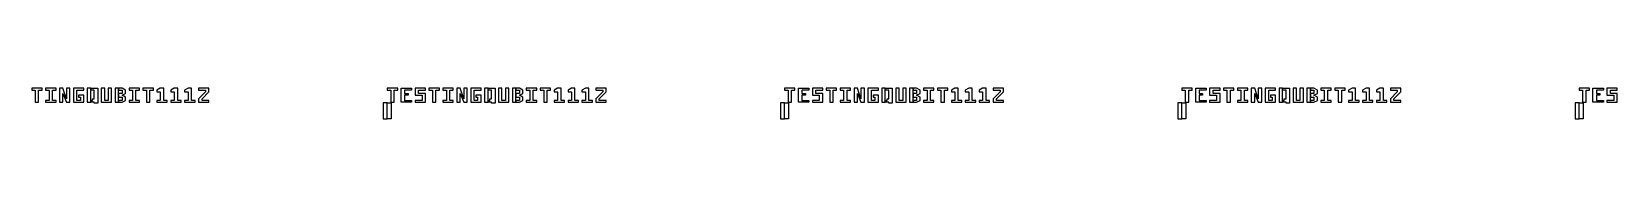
# Model space of a CAD drawing. Extents: x -19750 to 13102, y -13175 to 15275.
# Drawn here: x -3790 to 4192, y -6628 to -6475 of the extents above; entities that cross this region are included whole.
import ezdxf

# ---------------------------------------------------------------- set-up
doc = ezdxf.new("R2010")
doc.units = 0

# ---------------------------------------------------------------- blocks, each defined once
blk = doc.blocks.new('C1E')
for points in [[(6027.5, 6430), (6045, 6430), (6045, 6491.2), (6062.5, 6491.2), (6062.5, 6500), (6010, 6500), (6010, 6491.2), (6027.5, 6491.2), (6027.5, 6430), (6027.5, 6430)], [(6080, 6430), (6132.5, 6430), (6132.5, 6438.8), (6115, 6438.8), (6115, 6491.2), (6132.5, 6491.2), (6132.5, 6500), (6080, 6500), (6080, 6491.2), (6097.5, 6491.2), (6097.5, 6438.8), (6080, 6438.8), (6080, 6430), (6080, 6430)], [(6150, 6430), (6167.5, 6430), (6167.5, 6473.8), (6185, 6430), (6202.5, 6430), (6202.5, 6500), (6185, 6500), (6185, 6447.5), (6167.5, 6500), (6150, 6500), (6150, 6430), (6150, 6430)], [(6220, 6430), (6272.5, 6430), (6272.5, 6465), (6246.2, 6465), (6246.2, 6456.2), (6255, 6456.2), (6255, 6438.8), (6237.5, 6438.8), (6237.5, 6491.2), (6272.5, 6491.2), (6272.5, 6500), (6220, 6500), (6220, 6430), (6220, 6430)], [(6290, 6430), (6307.5, 6430), (6307.5, 6500), (6290, 6500), (6290, 6430)], [(6307.5, 6438.8), (6316.2, 6438.8), (6316.2, 6447.5), (6325, 6447.5), (6325, 6491.2), (6307.5, 6491.2), (6307.5, 6500), (6342.5, 6500), (6342.5, 6425.6), (6325, 6425.6), (6325, 6430), (6307.5, 6430), (6307.5, 6438.8)], [(6360, 6430), (6412.5, 6430), (6412.5, 6500), (6395, 6500), (6395, 6438.8), (6377.5, 6438.8), (6377.5, 6500), (6360, 6500), (6360, 6430), (6360, 6430)], [(6430, 6430), (6447.5, 6430), (6447.5, 6500), (6430, 6500), (6430, 6430)], [(6447.5, 6430), (6465, 6430), (6482.5, 6438.8), (6482.5, 6456.2), (6465, 6465), (6482.5, 6473.8), (6482.5, 6491.2), (6465, 6500), (6447.5, 6500), (6447.5, 6491.2), (6465, 6491.2), (6465, 6473.8), (6447.5, 6473.8), (6447.5, 6456.2), (6465, 6456.2), (6465, 6438.8), (6447.5, 6438.8), (6447.5, 6430)], [(6500, 6430), (6552.5, 6430), (6552.5, 6438.8), (6535, 6438.8), (6535, 6491.2), (6552.5, 6491.2), (6552.5, 6500), (6500, 6500), (6500, 6491.2), (6517.5, 6491.2), (6517.5, 6438.8), (6500, 6438.8), (6500, 6430), (6500, 6430)], [(6587.5, 6430), (6605, 6430), (6605, 6491.2), (6622.5, 6491.2), (6622.5, 6500), (6570, 6500), (6570, 6491.2), (6587.5, 6491.2), (6587.5, 6430), (6587.5, 6430)], [(6640, 6430), (6692.5, 6430), (6692.5, 6438.8), (6675, 6438.8), (6675, 6500), (6657.5, 6500), (6640, 6491.2), (6640, 6482.5), (6657.5, 6482.5), (6657.5, 6438.8), (6640, 6438.8), (6640, 6430), (6640, 6430)], [(6710, 6430), (6762.5, 6430), (6762.5, 6438.8), (6745, 6438.8), (6745, 6500), (6727.5, 6500), (6710, 6491.2), (6710, 6482.5), (6727.5, 6482.5), (6727.5, 6438.8), (6710, 6438.8), (6710, 6430), (6710, 6430)], [(6780, 6430), (6832.5, 6430), (6832.5, 6438.8), (6815, 6438.8), (6815, 6500), (6797.5, 6500), (6780, 6491.2), (6780, 6482.5), (6797.5, 6482.5), (6797.5, 6438.8), (6780, 6438.8), (6780, 6430), (6780, 6430)], [(6850, 6430), (6902.5, 6430), (6902.5, 6438.8), (6867.5, 6438.8), (6867.5, 6447.5), (6902.5, 6482.5), (6902.5, 6500), (6850, 6500), (6850, 6491.2), (6885, 6491.2), (6885, 6482.5), (6850, 6447.5), (6850, 6430), (6850, 6430)]]:
    blk.add_lwpolyline(points)
blk = doc.blocks.new('C1F')
for points in [[(5817.5, 6430), (5835, 6430), (5835, 6491.2), (5852.5, 6491.2), (5852.5, 6500), (5800, 6500), (5800, 6491.2), (5817.5, 6491.2), (5817.5, 6430), (5817.5, 6430)], [(5870, 6430), (5870, 6500), (5922.5, 6500), (5922.5, 6491.2), (5887.5, 6491.2), (5887.5, 6473.8), (5905, 6473.8), (5905, 6465), (5887.5, 6465), (5887.5, 6438.8), (5922.5, 6438.8), (5922.5, 6430), (5870, 6430), (5870, 6430)], [(5940, 6430), (5992.5, 6430), (5992.5, 6473.8), (5957.5, 6473.8), (5957.5, 6491.2), (5992.5, 6491.2), (5992.5, 6500), (5940, 6500), (5940, 6465), (5975, 6465), (5975, 6438.8), (5940, 6438.8), (5940, 6430), (5940, 6430)], [(6027.5, 6430), (6045, 6430), (6045, 6491.2), (6062.5, 6491.2), (6062.5, 6500), (6010, 6500), (6010, 6491.2), (6027.5, 6491.2), (6027.5, 6430), (6027.5, 6430)], [(6080, 6430), (6132.5, 6430), (6132.5, 6438.8), (6115, 6438.8), (6115, 6491.2), (6132.5, 6491.2), (6132.5, 6500), (6080, 6500), (6080, 6491.2), (6097.5, 6491.2), (6097.5, 6438.8), (6080, 6438.8), (6080, 6430), (6080, 6430)], [(6150, 6430), (6167.5, 6430), (6167.5, 6473.8), (6185, 6430), (6202.5, 6430), (6202.5, 6500), (6185, 6500), (6185, 6447.5), (6167.5, 6500), (6150, 6500), (6150, 6430), (6150, 6430)], [(6220, 6430), (6272.5, 6430), (6272.5, 6465), (6246.2, 6465), (6246.2, 6456.2), (6255, 6456.2), (6255, 6438.8), (6237.5, 6438.8), (6237.5, 6491.2), (6272.5, 6491.2), (6272.5, 6500), (6220, 6500), (6220, 6430), (6220, 6430)], [(6290, 6430), (6307.5, 6430), (6307.5, 6500), (6290, 6500), (6290, 6430)], [(6307.5, 6438.8), (6316.2, 6438.8), (6316.2, 6447.5), (6325, 6447.5), (6325, 6491.2), (6307.5, 6491.2), (6307.5, 6500), (6342.5, 6500), (6342.5, 6425.6), (6325, 6425.6), (6325, 6430), (6307.5, 6430), (6307.5, 6438.8)], [(6360, 6430), (6412.5, 6430), (6412.5, 6500), (6395, 6500), (6395, 6438.8), (6377.5, 6438.8), (6377.5, 6500), (6360, 6500), (6360, 6430), (6360, 6430)], [(6430, 6430), (6447.5, 6430), (6447.5, 6500), (6430, 6500), (6430, 6430)], [(6447.5, 6430), (6465, 6430), (6482.5, 6438.8), (6482.5, 6456.2), (6465, 6465), (6482.5, 6473.8), (6482.5, 6491.2), (6465, 6500), (6447.5, 6500), (6447.5, 6491.2), (6465, 6491.2), (6465, 6473.8), (6447.5, 6473.8), (6447.5, 6456.2), (6465, 6456.2), (6465, 6438.8), (6447.5, 6438.8), (6447.5, 6430)], [(6500, 6430), (6552.5, 6430), (6552.5, 6438.8), (6535, 6438.8), (6535, 6491.2), (6552.5, 6491.2), (6552.5, 6500), (6500, 6500), (6500, 6491.2), (6517.5, 6491.2), (6517.5, 6438.8), (6500, 6438.8), (6500, 6430), (6500, 6430)], [(6587.5, 6430), (6605, 6430), (6605, 6491.2), (6622.5, 6491.2), (6622.5, 6500), (6570, 6500), (6570, 6491.2), (6587.5, 6491.2), (6587.5, 6430), (6587.5, 6430)], [(6640, 6430), (6692.5, 6430), (6692.5, 6438.8), (6675, 6438.8), (6675, 6500), (6657.5, 6500), (6640, 6491.2), (6640, 6482.5), (6657.5, 6482.5), (6657.5, 6438.8), (6640, 6438.8), (6640, 6430), (6640, 6430)], [(6710, 6430), (6762.5, 6430), (6762.5, 6438.8), (6745, 6438.8), (6745, 6500), (6727.5, 6500), (6710, 6491.2), (6710, 6482.5), (6727.5, 6482.5), (6727.5, 6438.8), (6710, 6438.8), (6710, 6430), (6710, 6430)], [(6780, 6430), (6832.5, 6430), (6832.5, 6438.8), (6815, 6438.8), (6815, 6500), (6797.5, 6500), (6780, 6491.2), (6780, 6482.5), (6797.5, 6482.5), (6797.5, 6438.8), (6780, 6438.8), (6780, 6430), (6780, 6430)], [(6850, 6430), (6902.5, 6430), (6902.5, 6438.8), (6867.5, 6438.8), (6867.5, 6447.5), (6902.5, 6482.5), (6902.5, 6500), (6850, 6500), (6850, 6491.2), (6885, 6491.2), (6885, 6482.5), (6850, 6447.5), (6850, 6430), (6850, 6430)]]:
    blk.add_lwpolyline(points)
blk = doc.blocks.new('C1G')
for points in [[(5817.5, 6430), (5835, 6430), (5835, 6491.2), (5852.5, 6491.2), (5852.5, 6500), (5800, 6500), (5800, 6491.2), (5817.5, 6491.2), (5817.5, 6430), (5817.5, 6430)], [(5870, 6430), (5870, 6500), (5922.5, 6500), (5922.5, 6491.2), (5887.5, 6491.2), (5887.5, 6473.8), (5905, 6473.8), (5905, 6465), (5887.5, 6465), (5887.5, 6438.8), (5922.5, 6438.8), (5922.5, 6430), (5870, 6430), (5870, 6430)], [(5940, 6430), (5992.5, 6430), (5992.5, 6473.8), (5957.5, 6473.8), (5957.5, 6491.2), (5992.5, 6491.2), (5992.5, 6500), (5940, 6500), (5940, 6465), (5975, 6465), (5975, 6438.8), (5940, 6438.8), (5940, 6430), (5940, 6430)], [(6027.5, 6430), (6045, 6430), (6045, 6491.2), (6062.5, 6491.2), (6062.5, 6500), (6010, 6500), (6010, 6491.2), (6027.5, 6491.2), (6027.5, 6430), (6027.5, 6430)], [(6080, 6430), (6132.5, 6430), (6132.5, 6438.8), (6115, 6438.8), (6115, 6491.2), (6132.5, 6491.2), (6132.5, 6500), (6080, 6500), (6080, 6491.2), (6097.5, 6491.2), (6097.5, 6438.8), (6080, 6438.8), (6080, 6430), (6080, 6430)], [(6150, 6430), (6167.5, 6430), (6167.5, 6473.8), (6185, 6430), (6202.5, 6430), (6202.5, 6500), (6185, 6500), (6185, 6447.5), (6167.5, 6500), (6150, 6500), (6150, 6430), (6150, 6430)], [(6220, 6430), (6272.5, 6430), (6272.5, 6465), (6246.2, 6465), (6246.2, 6456.2), (6255, 6456.2), (6255, 6438.8), (6237.5, 6438.8), (6237.5, 6491.2), (6272.5, 6491.2), (6272.5, 6500), (6220, 6500), (6220, 6430), (6220, 6430)], [(6290, 6430), (6307.5, 6430), (6307.5, 6500), (6290, 6500), (6290, 6430)], [(6307.5, 6438.8), (6316.2, 6438.8), (6316.2, 6447.5), (6325, 6447.5), (6325, 6491.2), (6307.5, 6491.2), (6307.5, 6500), (6342.5, 6500), (6342.5, 6425.6), (6325, 6425.6), (6325, 6430), (6307.5, 6430), (6307.5, 6438.8)], [(6360, 6430), (6412.5, 6430), (6412.5, 6500), (6395, 6500), (6395, 6438.8), (6377.5, 6438.8), (6377.5, 6500), (6360, 6500), (6360, 6430), (6360, 6430)], [(6430, 6430), (6447.5, 6430), (6447.5, 6500), (6430, 6500), (6430, 6430)], [(6447.5, 6430), (6465, 6430), (6482.5, 6438.8), (6482.5, 6456.2), (6465, 6465), (6482.5, 6473.8), (6482.5, 6491.2), (6465, 6500), (6447.5, 6500), (6447.5, 6491.2), (6465, 6491.2), (6465, 6473.8), (6447.5, 6473.8), (6447.5, 6456.2), (6465, 6456.2), (6465, 6438.8), (6447.5, 6438.8), (6447.5, 6430)], [(6500, 6430), (6552.5, 6430), (6552.5, 6438.8), (6535, 6438.8), (6535, 6491.2), (6552.5, 6491.2), (6552.5, 6500), (6500, 6500), (6500, 6491.2), (6517.5, 6491.2), (6517.5, 6438.8), (6500, 6438.8), (6500, 6430), (6500, 6430)], [(6587.5, 6430), (6605, 6430), (6605, 6491.2), (6622.5, 6491.2), (6622.5, 6500), (6570, 6500), (6570, 6491.2), (6587.5, 6491.2), (6587.5, 6430), (6587.5, 6430)], [(6640, 6430), (6692.5, 6430), (6692.5, 6438.8), (6675, 6438.8), (6675, 6500), (6657.5, 6500), (6640, 6491.2), (6640, 6482.5), (6657.5, 6482.5), (6657.5, 6438.8), (6640, 6438.8), (6640, 6430), (6640, 6430)], [(6710, 6430), (6762.5, 6430), (6762.5, 6438.8), (6745, 6438.8), (6745, 6500), (6727.5, 6500), (6710, 6491.2), (6710, 6482.5), (6727.5, 6482.5), (6727.5, 6438.8), (6710, 6438.8), (6710, 6430), (6710, 6430)], [(6780, 6430), (6832.5, 6430), (6832.5, 6438.8), (6815, 6438.8), (6815, 6500), (6797.5, 6500), (6780, 6491.2), (6780, 6482.5), (6797.5, 6482.5), (6797.5, 6438.8), (6780, 6438.8), (6780, 6430), (6780, 6430)], [(6850, 6430), (6902.5, 6430), (6902.5, 6438.8), (6867.5, 6438.8), (6867.5, 6447.5), (6902.5, 6482.5), (6902.5, 6500), (6850, 6500), (6850, 6491.2), (6885, 6491.2), (6885, 6482.5), (6850, 6447.5), (6850, 6430), (6850, 6430)]]:
    blk.add_lwpolyline(points)
blk = doc.blocks.new('C1H')
for points in [[(5817.5, 6430), (5835, 6430), (5835, 6491.2), (5852.5, 6491.2), (5852.5, 6500), (5800, 6500), (5800, 6491.2), (5817.5, 6491.2), (5817.5, 6430), (5817.5, 6430)], [(5870, 6430), (5870, 6500), (5922.5, 6500), (5922.5, 6491.2), (5887.5, 6491.2), (5887.5, 6473.8), (5905, 6473.8), (5905, 6465), (5887.5, 6465), (5887.5, 6438.8), (5922.5, 6438.8), (5922.5, 6430), (5870, 6430), (5870, 6430)], [(5940, 6430), (5992.5, 6430), (5992.5, 6473.8), (5957.5, 6473.8), (5957.5, 6491.2), (5992.5, 6491.2), (5992.5, 6500), (5940, 6500), (5940, 6465), (5975, 6465), (5975, 6438.8), (5940, 6438.8), (5940, 6430), (5940, 6430)], [(6027.5, 6430), (6045, 6430), (6045, 6491.2), (6062.5, 6491.2), (6062.5, 6500), (6010, 6500), (6010, 6491.2), (6027.5, 6491.2), (6027.5, 6430), (6027.5, 6430)], [(6080, 6430), (6132.5, 6430), (6132.5, 6438.8), (6115, 6438.8), (6115, 6491.2), (6132.5, 6491.2), (6132.5, 6500), (6080, 6500), (6080, 6491.2), (6097.5, 6491.2), (6097.5, 6438.8), (6080, 6438.8), (6080, 6430), (6080, 6430)], [(6150, 6430), (6167.5, 6430), (6167.5, 6473.8), (6185, 6430), (6202.5, 6430), (6202.5, 6500), (6185, 6500), (6185, 6447.5), (6167.5, 6500), (6150, 6500), (6150, 6430), (6150, 6430)], [(6220, 6430), (6272.5, 6430), (6272.5, 6465), (6246.2, 6465), (6246.2, 6456.2), (6255, 6456.2), (6255, 6438.8), (6237.5, 6438.8), (6237.5, 6491.2), (6272.5, 6491.2), (6272.5, 6500), (6220, 6500), (6220, 6430), (6220, 6430)], [(6290, 6430), (6307.5, 6430), (6307.5, 6500), (6290, 6500), (6290, 6430)], [(6307.5, 6438.8), (6316.2, 6438.8), (6316.2, 6447.5), (6325, 6447.5), (6325, 6491.2), (6307.5, 6491.2), (6307.5, 6500), (6342.5, 6500), (6342.5, 6425.6), (6325, 6425.6), (6325, 6430), (6307.5, 6430), (6307.5, 6438.8)], [(6360, 6430), (6412.5, 6430), (6412.5, 6500), (6395, 6500), (6395, 6438.8), (6377.5, 6438.8), (6377.5, 6500), (6360, 6500), (6360, 6430), (6360, 6430)], [(6430, 6430), (6447.5, 6430), (6447.5, 6500), (6430, 6500), (6430, 6430)], [(6447.5, 6430), (6465, 6430), (6482.5, 6438.8), (6482.5, 6456.2), (6465, 6465), (6482.5, 6473.8), (6482.5, 6491.2), (6465, 6500), (6447.5, 6500), (6447.5, 6491.2), (6465, 6491.2), (6465, 6473.8), (6447.5, 6473.8), (6447.5, 6456.2), (6465, 6456.2), (6465, 6438.8), (6447.5, 6438.8), (6447.5, 6430)], [(6500, 6430), (6552.5, 6430), (6552.5, 6438.8), (6535, 6438.8), (6535, 6491.2), (6552.5, 6491.2), (6552.5, 6500), (6500, 6500), (6500, 6491.2), (6517.5, 6491.2), (6517.5, 6438.8), (6500, 6438.8), (6500, 6430), (6500, 6430)], [(6587.5, 6430), (6605, 6430), (6605, 6491.2), (6622.5, 6491.2), (6622.5, 6500), (6570, 6500), (6570, 6491.2), (6587.5, 6491.2), (6587.5, 6430), (6587.5, 6430)], [(6640, 6430), (6692.5, 6430), (6692.5, 6438.8), (6675, 6438.8), (6675, 6500), (6657.5, 6500), (6640, 6491.2), (6640, 6482.5), (6657.5, 6482.5), (6657.5, 6438.8), (6640, 6438.8), (6640, 6430), (6640, 6430)], [(6710, 6430), (6762.5, 6430), (6762.5, 6438.8), (6745, 6438.8), (6745, 6500), (6727.5, 6500), (6710, 6491.2), (6710, 6482.5), (6727.5, 6482.5), (6727.5, 6438.8), (6710, 6438.8), (6710, 6430), (6710, 6430)], [(6780, 6430), (6832.5, 6430), (6832.5, 6438.8), (6815, 6438.8), (6815, 6500), (6797.5, 6500), (6780, 6491.2), (6780, 6482.5), (6797.5, 6482.5), (6797.5, 6438.8), (6780, 6438.8), (6780, 6430), (6780, 6430)], [(6850, 6430), (6902.5, 6430), (6902.5, 6438.8), (6867.5, 6438.8), (6867.5, 6447.5), (6902.5, 6482.5), (6902.5, 6500), (6850, 6500), (6850, 6491.2), (6885, 6491.2), (6885, 6482.5), (6850, 6447.5), (6850, 6430), (6850, 6430)], [(1800, 6347.5), (1800, 6427.5), (1780, 6427.5), (1780, 6347.5), (1800, 6347.5)]]:
    blk.add_lwpolyline(points)
blk = doc.blocks.new('C1I')
for points in [[(5817.5, 6430), (5835, 6430), (5835, 6491.2), (5852.5, 6491.2), (5852.5, 6500), (5800, 6500), (5800, 6491.2), (5817.5, 6491.2), (5817.5, 6430), (5817.5, 6430)], [(5870, 6430), (5870, 6500), (5922.5, 6500), (5922.5, 6491.2), (5887.5, 6491.2), (5887.5, 6473.8), (5905, 6473.8), (5905, 6465), (5887.5, 6465), (5887.5, 6438.8), (5922.5, 6438.8), (5922.5, 6430), (5870, 6430), (5870, 6430)], [(5940, 6430), (5992.5, 6430), (5992.5, 6473.8), (5957.5, 6473.8), (5957.5, 6491.2), (5992.5, 6491.2), (5992.5, 6500), (5940, 6500), (5940, 6465), (5975, 6465), (5975, 6438.8), (5940, 6438.8), (5940, 6430), (5940, 6430)], [(-200, 6347.5), (-200, 6427.5), (-180, 6427.5), (-180, 6347.5), (-200, 6347.5)], [(1800, 6347.5), (1800, 6427.5), (1780, 6427.5), (1780, 6347.5), (1800, 6347.5)]]:
    blk.add_lwpolyline(points)
blk = doc.blocks.new('C1J')
for points in [[(-200, 6347.5), (-200, 6427.5), (-180, 6427.5), (-180, 6347.5), (-200, 6347.5)], [(1800, 6347.5), (1800, 6427.5), (1780, 6427.5), (1780, 6347.5), (1800, 6347.5)]]:
    blk.add_lwpolyline(points)
blk = doc.blocks.new('C1K')
for points in [[(-200, 6347.5), (-200, 6427.5), (-180, 6427.5), (-180, 6347.5), (-200, 6347.5)], [(1800, 6347.5), (1800, 6427.5), (1780, 6427.5), (1780, 6347.5), (1800, 6347.5)]]:
    blk.add_lwpolyline(points)
blk = doc.blocks.new('C1L')
blk.add_lwpolyline([(-200, 6347.5), (-200, 6427.5), (-180, 6427.5), (-180, 6347.5), (-200, 6347.5)])

msp = doc.modelspace()

# ---------------------------------------------------------------- linework, layer by layer
for points in [[(-3772.5, -6545), (-3755, -6545), (-3755, -6483.75), (-3737.5, -6483.75), (-3737.5, -6475), (-3790, -6475), (-3790, -6483.75), (-3772.5, -6483.75), (-3772.5, -6545), (-3772.5, -6545)], [(-3720, -6545), (-3667.5, -6545), (-3667.5, -6536.25), (-3685, -6536.25), (-3685, -6483.75), (-3667.5, -6483.75), (-3667.5, -6475), (-3720, -6475), (-3720, -6483.75), (-3702.5, -6483.75), (-3702.5, -6536.25), (-3720, -6536.25), (-3720, -6545), (-3720, -6545)], [(-3650, -6545), (-3632.5, -6545), (-3632.5, -6501.25), (-3615, -6545), (-3597.5, -6545), (-3597.5, -6475), (-3615, -6475), (-3615, -6527.5), (-3632.5, -6475), (-3650, -6475), (-3650, -6545), (-3650, -6545)], [(-3580, -6545), (-3527.5, -6545), (-3527.5, -6510), (-3553.75, -6510), (-3553.75, -6518.75), (-3545, -6518.75), (-3545, -6536.25), (-3562.5, -6536.25), (-3562.5, -6483.75), (-3527.5, -6483.75), (-3527.5, -6475), (-3580, -6475), (-3580, -6545), (-3580, -6545)], [(-3510, -6545), (-3492.5, -6545), (-3492.5, -6475), (-3510, -6475), (-3510, -6545)], [(-3492.5, -6536.25), (-3483.75, -6536.25), (-3483.75, -6527.5), (-3475, -6527.5), (-3475, -6483.75), (-3492.5, -6483.75), (-3492.5, -6475), (-3457.5, -6475), (-3457.5, -6549.38), (-3475, -6549.38), (-3475, -6545), (-3492.5, -6545), (-3492.5, -6536.25)], [(-3440, -6545), (-3387.5, -6545), (-3387.5, -6475), (-3405, -6475), (-3405, -6536.25), (-3422.5, -6536.25), (-3422.5, -6475), (-3440, -6475), (-3440, -6545), (-3440, -6545)], [(-3370, -6545), (-3352.5, -6545), (-3352.5, -6475), (-3370, -6475), (-3370, -6545)], [(-3352.5, -6545), (-3335, -6545), (-3317.5, -6536.25), (-3317.5, -6518.75), (-3335, -6510), (-3317.5, -6501.25), (-3317.5, -6483.75), (-3335, -6475), (-3352.5, -6475), (-3352.5, -6483.75), (-3335, -6483.75), (-3335, -6501.25), (-3352.5, -6501.25), (-3352.5, -6518.75), (-3335, -6518.75), (-3335, -6536.25), (-3352.5, -6536.25), (-3352.5, -6545)], [(-3300, -6545), (-3247.5, -6545), (-3247.5, -6536.25), (-3265, -6536.25), (-3265, -6483.75), (-3247.5, -6483.75), (-3247.5, -6475), (-3300, -6475), (-3300, -6483.75), (-3282.5, -6483.75), (-3282.5, -6536.25), (-3300, -6536.25), (-3300, -6545), (-3300, -6545)], [(-3212.5, -6545), (-3195, -6545), (-3195, -6483.75), (-3177.5, -6483.75), (-3177.5, -6475), (-3230, -6475), (-3230, -6483.75), (-3212.5, -6483.75), (-3212.5, -6545), (-3212.5, -6545)], [(-3160, -6545), (-3107.5, -6545), (-3107.5, -6536.25), (-3125, -6536.25), (-3125, -6475), (-3142.5, -6475), (-3160, -6483.75), (-3160, -6492.5), (-3142.5, -6492.5), (-3142.5, -6536.25), (-3160, -6536.25), (-3160, -6545), (-3160, -6545)], [(-3090, -6545), (-3037.5, -6545), (-3037.5, -6536.25), (-3055, -6536.25), (-3055, -6475), (-3072.5, -6475), (-3090, -6483.75), (-3090, -6492.5), (-3072.5, -6492.5), (-3072.5, -6536.25), (-3090, -6536.25), (-3090, -6545), (-3090, -6545)], [(-3020, -6545), (-2967.5, -6545), (-2967.5, -6536.25), (-2985, -6536.25), (-2985, -6475), (-3002.5, -6475), (-3020, -6483.75), (-3020, -6492.5), (-3002.5, -6492.5), (-3002.5, -6536.25), (-3020, -6536.25), (-3020, -6545), (-3020, -6545)], [(-2950, -6545), (-2897.5, -6545), (-2897.5, -6536.25), (-2932.5, -6536.25), (-2932.5, -6527.5), (-2897.5, -6492.5), (-2897.5, -6475), (-2950, -6475), (-2950, -6483.75), (-2915, -6483.75), (-2915, -6492.5), (-2950, -6527.5), (-2950, -6545), (-2950, -6545)], [(-1982.5, -6545), (-1965, -6545), (-1965, -6483.75), (-1947.5, -6483.75), (-1947.5, -6475), (-2000, -6475), (-2000, -6483.75), (-1982.5, -6483.75), (-1982.5, -6545), (-1982.5, -6545)], [(-1930, -6545), (-1930, -6475), (-1877.5, -6475), (-1877.5, -6483.75), (-1912.5, -6483.75), (-1912.5, -6501.25), (-1895, -6501.25), (-1895, -6510), (-1912.5, -6510), (-1912.5, -6536.25), (-1877.5, -6536.25), (-1877.5, -6545), (-1930, -6545), (-1930, -6545)], [(-1860, -6545), (-1807.5, -6545), (-1807.5, -6501.25), (-1842.5, -6501.25), (-1842.5, -6483.75), (-1807.5, -6483.75), (-1807.5, -6475), (-1860, -6475), (-1860, -6510), (-1825, -6510), (-1825, -6536.25), (-1860, -6536.25), (-1860, -6545), (-1860, -6545)], [(-1772.5, -6545), (-1755, -6545), (-1755, -6483.75), (-1737.5, -6483.75), (-1737.5, -6475), (-1790, -6475), (-1790, -6483.75), (-1772.5, -6483.75), (-1772.5, -6545), (-1772.5, -6545)], [(-1720, -6545), (-1667.5, -6545), (-1667.5, -6536.25), (-1685, -6536.25), (-1685, -6483.75), (-1667.5, -6483.75), (-1667.5, -6475), (-1720, -6475), (-1720, -6483.75), (-1702.5, -6483.75), (-1702.5, -6536.25), (-1720, -6536.25), (-1720, -6545), (-1720, -6545)], [(-1650, -6545), (-1632.5, -6545), (-1632.5, -6501.25), (-1615, -6545), (-1597.5, -6545), (-1597.5, -6475), (-1615, -6475), (-1615, -6527.5), (-1632.5, -6475), (-1650, -6475), (-1650, -6545), (-1650, -6545)], [(-1580, -6545), (-1527.5, -6545), (-1527.5, -6510), (-1553.75, -6510), (-1553.75, -6518.75), (-1545, -6518.75), (-1545, -6536.25), (-1562.5, -6536.25), (-1562.5, -6483.75), (-1527.5, -6483.75), (-1527.5, -6475), (-1580, -6475), (-1580, -6545), (-1580, -6545)], [(-1510, -6545), (-1492.5, -6545), (-1492.5, -6475), (-1510, -6475), (-1510, -6545)], [(-1492.5, -6536.25), (-1483.75, -6536.25), (-1483.75, -6527.5), (-1475, -6527.5), (-1475, -6483.75), (-1492.5, -6483.75), (-1492.5, -6475), (-1457.5, -6475), (-1457.5, -6549.38), (-1475, -6549.38), (-1475, -6545), (-1492.5, -6545), (-1492.5, -6536.25)], [(-1440, -6545), (-1387.5, -6545), (-1387.5, -6475), (-1405, -6475), (-1405, -6536.25), (-1422.5, -6536.25), (-1422.5, -6475), (-1440, -6475), (-1440, -6545), (-1440, -6545)], [(-1370, -6545), (-1352.5, -6545), (-1352.5, -6475), (-1370, -6475), (-1370, -6545)], [(-1352.5, -6545), (-1335, -6545), (-1317.5, -6536.25), (-1317.5, -6518.75), (-1335, -6510), (-1317.5, -6501.25), (-1317.5, -6483.75), (-1335, -6475), (-1352.5, -6475), (-1352.5, -6483.75), (-1335, -6483.75), (-1335, -6501.25), (-1352.5, -6501.25), (-1352.5, -6518.75), (-1335, -6518.75), (-1335, -6536.25), (-1352.5, -6536.25), (-1352.5, -6545)], [(-1300, -6545), (-1247.5, -6545), (-1247.5, -6536.25), (-1265, -6536.25), (-1265, -6483.75), (-1247.5, -6483.75), (-1247.5, -6475), (-1300, -6475), (-1300, -6483.75), (-1282.5, -6483.75), (-1282.5, -6536.25), (-1300, -6536.25), (-1300, -6545), (-1300, -6545)], [(-1212.5, -6545), (-1195, -6545), (-1195, -6483.75), (-1177.5, -6483.75), (-1177.5, -6475), (-1230, -6475), (-1230, -6483.75), (-1212.5, -6483.75), (-1212.5, -6545), (-1212.5, -6545)], [(-1160, -6545), (-1107.5, -6545), (-1107.5, -6536.25), (-1125, -6536.25), (-1125, -6475), (-1142.5, -6475), (-1160, -6483.75), (-1160, -6492.5), (-1142.5, -6492.5), (-1142.5, -6536.25), (-1160, -6536.25), (-1160, -6545), (-1160, -6545)], [(-1090, -6545), (-1037.5, -6545), (-1037.5, -6536.25), (-1055, -6536.25), (-1055, -6475), (-1072.5, -6475), (-1090, -6483.75), (-1090, -6492.5), (-1072.5, -6492.5), (-1072.5, -6536.25), (-1090, -6536.25), (-1090, -6545), (-1090, -6545)], [(-1020, -6545), (-967.5, -6545), (-967.5, -6536.25), (-985, -6536.25), (-985, -6475), (-1002.5, -6475), (-1020, -6483.75), (-1020, -6492.5), (-1002.5, -6492.5), (-1002.5, -6536.25), (-1020, -6536.25), (-1020, -6545), (-1020, -6545)], [(-950, -6545), (-897.5, -6545), (-897.5, -6536.25), (-932.5, -6536.25), (-932.5, -6527.5), (-897.5, -6492.5), (-897.5, -6475), (-950, -6475), (-950, -6483.75), (-915, -6483.75), (-915, -6492.5), (-950, -6527.5), (-950, -6545), (-950, -6545)], [(17.5, -6545), (35, -6545), (35, -6483.75), (52.5, -6483.75), (52.5, -6475), (0, -6475), (0, -6483.75), (17.5, -6483.75), (17.5, -6545), (17.5, -6545)], [(70, -6545), (70, -6475), (122.5, -6475), (122.5, -6483.75), (87.5, -6483.75), (87.5, -6501.25), (105, -6501.25), (105, -6510), (87.5, -6510), (87.5, -6536.25), (122.5, -6536.25), (122.5, -6545), (70, -6545), (70, -6545)], [(140, -6545), (192.5, -6545), (192.5, -6501.25), (157.5, -6501.25), (157.5, -6483.75), (192.5, -6483.75), (192.5, -6475), (140, -6475), (140, -6510), (175, -6510), (175, -6536.25), (140, -6536.25), (140, -6545), (140, -6545)], [(227.5, -6545), (245, -6545), (245, -6483.75), (262.5, -6483.75), (262.5, -6475), (210, -6475), (210, -6483.75), (227.5, -6483.75), (227.5, -6545), (227.5, -6545)], [(280, -6545), (332.5, -6545), (332.5, -6536.25), (315, -6536.25), (315, -6483.75), (332.5, -6483.75), (332.5, -6475), (280, -6475), (280, -6483.75), (297.5, -6483.75), (297.5, -6536.25), (280, -6536.25), (280, -6545), (280, -6545)], [(350, -6545), (367.5, -6545), (367.5, -6501.25), (385, -6545), (402.5, -6545), (402.5, -6475), (385, -6475), (385, -6527.5), (367.5, -6475), (350, -6475), (350, -6545), (350, -6545)], [(420, -6545), (472.5, -6545), (472.5, -6510), (446.25, -6510), (446.25, -6518.75), (455, -6518.75), (455, -6536.25), (437.5, -6536.25), (437.5, -6483.75), (472.5, -6483.75), (472.5, -6475), (420, -6475), (420, -6545), (420, -6545)], [(490, -6545), (507.5, -6545), (507.5, -6475), (490, -6475), (490, -6545)], [(507.5, -6536.25), (516.25, -6536.25), (516.25, -6527.5), (525, -6527.5), (525, -6483.75), (507.5, -6483.75), (507.5, -6475), (542.5, -6475), (542.5, -6549.38), (525, -6549.38), (525, -6545), (507.5, -6545), (507.5, -6536.25)], [(560, -6545), (612.5, -6545), (612.5, -6475), (595, -6475), (595, -6536.25), (577.5, -6536.25), (577.5, -6475), (560, -6475), (560, -6545), (560, -6545)], [(630, -6545), (647.5, -6545), (647.5, -6475), (630, -6475), (630, -6545)], [(647.5, -6545), (665, -6545), (682.5, -6536.25), (682.5, -6518.75), (665, -6510), (682.5, -6501.25), (682.5, -6483.75), (665, -6475), (647.5, -6475), (647.5, -6483.75), (665, -6483.75), (665, -6501.25), (647.5, -6501.25), (647.5, -6518.75), (665, -6518.75), (665, -6536.25), (647.5, -6536.25), (647.5, -6545)], [(700, -6545), (752.5, -6545), (752.5, -6536.25), (735, -6536.25), (735, -6483.75), (752.5, -6483.75), (752.5, -6475), (700, -6475), (700, -6483.75), (717.5, -6483.75), (717.5, -6536.25), (700, -6536.25), (700, -6545), (700, -6545)], [(787.5, -6545), (805, -6545), (805, -6483.75), (822.5, -6483.75), (822.5, -6475), (770, -6475), (770, -6483.75), (787.5, -6483.75), (787.5, -6545), (787.5, -6545)], [(840, -6545), (892.5, -6545), (892.5, -6536.25), (875, -6536.25), (875, -6475), (857.5, -6475), (840, -6483.75), (840, -6492.5), (857.5, -6492.5), (857.5, -6536.25), (840, -6536.25), (840, -6545), (840, -6545)], [(910, -6545), (962.5, -6545), (962.5, -6536.25), (945, -6536.25), (945, -6475), (927.5, -6475), (910, -6483.75), (910, -6492.5), (927.5, -6492.5), (927.5, -6536.25), (910, -6536.25), (910, -6545), (910, -6545)], [(980, -6545), (1032.5, -6545), (1032.5, -6536.25), (1015, -6536.25), (1015, -6475), (997.5, -6475), (980, -6483.75), (980, -6492.5), (997.5, -6492.5), (997.5, -6536.25), (980, -6536.25), (980, -6545), (980, -6545)], [(1050, -6545), (1102.5, -6545), (1102.5, -6536.25), (1067.5, -6536.25), (1067.5, -6527.5), (1102.5, -6492.5), (1102.5, -6475), (1050, -6475), (1050, -6483.75), (1085, -6483.75), (1085, -6492.5), (1050, -6527.5), (1050, -6545), (1050, -6545)], [(2017.5, -6545), (2035, -6545), (2035, -6483.75), (2052.5, -6483.75), (2052.5, -6475), (2000, -6475), (2000, -6483.75), (2017.5, -6483.75), (2017.5, -6545), (2017.5, -6545)], [(2070, -6545), (2070, -6475), (2122.5, -6475), (2122.5, -6483.75), (2087.5, -6483.75), (2087.5, -6501.25), (2105, -6501.25), (2105, -6510), (2087.5, -6510), (2087.5, -6536.25), (2122.5, -6536.25), (2122.5, -6545), (2070, -6545), (2070, -6545)], [(2140, -6545), (2192.5, -6545), (2192.5, -6501.25), (2157.5, -6501.25), (2157.5, -6483.75), (2192.5, -6483.75), (2192.5, -6475), (2140, -6475), (2140, -6510), (2175, -6510), (2175, -6536.25), (2140, -6536.25), (2140, -6545), (2140, -6545)], [(2227.5, -6545), (2245, -6545), (2245, -6483.75), (2262.5, -6483.75), (2262.5, -6475), (2210, -6475), (2210, -6483.75), (2227.5, -6483.75), (2227.5, -6545), (2227.5, -6545)], [(2280, -6545), (2332.5, -6545), (2332.5, -6536.25), (2315, -6536.25), (2315, -6483.75), (2332.5, -6483.75), (2332.5, -6475), (2280, -6475), (2280, -6483.75), (2297.5, -6483.75), (2297.5, -6536.25), (2280, -6536.25), (2280, -6545), (2280, -6545)], [(2350, -6545), (2367.5, -6545), (2367.5, -6501.25), (2385, -6545), (2402.5, -6545), (2402.5, -6475), (2385, -6475), (2385, -6527.5), (2367.5, -6475), (2350, -6475), (2350, -6545), (2350, -6545)], [(2420, -6545), (2472.5, -6545), (2472.5, -6510), (2446.25, -6510), (2446.25, -6518.75), (2455, -6518.75), (2455, -6536.25), (2437.5, -6536.25), (2437.5, -6483.75), (2472.5, -6483.75), (2472.5, -6475), (2420, -6475), (2420, -6545), (2420, -6545)], [(2490, -6545), (2507.5, -6545), (2507.5, -6475), (2490, -6475), (2490, -6545)], [(2507.5, -6536.25), (2516.25, -6536.25), (2516.25, -6527.5), (2525, -6527.5), (2525, -6483.75), (2507.5, -6483.75), (2507.5, -6475), (2542.5, -6475), (2542.5, -6549.38), (2525, -6549.38), (2525, -6545), (2507.5, -6545), (2507.5, -6536.25)], [(2560, -6545), (2612.5, -6545), (2612.5, -6475), (2595, -6475), (2595, -6536.25), (2577.5, -6536.25), (2577.5, -6475), (2560, -6475), (2560, -6545), (2560, -6545)], [(2630, -6545), (2647.5, -6545), (2647.5, -6475), (2630, -6475), (2630, -6545)], [(2647.5, -6545), (2665, -6545), (2682.5, -6536.25), (2682.5, -6518.75), (2665, -6510), (2682.5, -6501.25), (2682.5, -6483.75), (2665, -6475), (2647.5, -6475), (2647.5, -6483.75), (2665, -6483.75), (2665, -6501.25), (2647.5, -6501.25), (2647.5, -6518.75), (2665, -6518.75), (2665, -6536.25), (2647.5, -6536.25), (2647.5, -6545)], [(2700, -6545), (2752.5, -6545), (2752.5, -6536.25), (2735, -6536.25), (2735, -6483.75), (2752.5, -6483.75), (2752.5, -6475), (2700, -6475), (2700, -6483.75), (2717.5, -6483.75), (2717.5, -6536.25), (2700, -6536.25), (2700, -6545), (2700, -6545)], [(2787.5, -6545), (2805, -6545), (2805, -6483.75), (2822.5, -6483.75), (2822.5, -6475), (2770, -6475), (2770, -6483.75), (2787.5, -6483.75), (2787.5, -6545), (2787.5, -6545)], [(2840, -6545), (2892.5, -6545), (2892.5, -6536.25), (2875, -6536.25), (2875, -6475), (2857.5, -6475), (2840, -6483.75), (2840, -6492.5), (2857.5, -6492.5), (2857.5, -6536.25), (2840, -6536.25), (2840, -6545), (2840, -6545)], [(2910, -6545), (2962.5, -6545), (2962.5, -6536.25), (2945, -6536.25), (2945, -6475), (2927.5, -6475), (2910, -6483.75), (2910, -6492.5), (2927.5, -6492.5), (2927.5, -6536.25), (2910, -6536.25), (2910, -6545), (2910, -6545)], [(2980, -6545), (3032.5, -6545), (3032.5, -6536.25), (3015, -6536.25), (3015, -6475), (2997.5, -6475), (2980, -6483.75), (2980, -6492.5), (2997.5, -6492.5), (2997.5, -6536.25), (2980, -6536.25), (2980, -6545), (2980, -6545)], [(3050, -6545), (3102.5, -6545), (3102.5, -6536.25), (3067.5, -6536.25), (3067.5, -6527.5), (3102.5, -6492.5), (3102.5, -6475), (3050, -6475), (3050, -6483.75), (3085, -6483.75), (3085, -6492.5), (3050, -6527.5), (3050, -6545), (3050, -6545)], [(4017.5, -6545), (4035, -6545), (4035, -6483.75), (4052.5, -6483.75), (4052.5, -6475), (4000, -6475), (4000, -6483.75), (4017.5, -6483.75), (4017.5, -6545), (4017.5, -6545)], [(4070, -6545), (4070, -6475), (4122.5, -6475), (4122.5, -6483.75), (4087.5, -6483.75), (4087.5, -6501.25), (4105, -6501.25), (4105, -6510), (4087.5, -6510), (4087.5, -6536.25), (4122.5, -6536.25), (4122.5, -6545), (4070, -6545), (4070, -6545)], [(4140, -6545), (4192.5, -6545), (4192.5, -6501.25), (4157.5, -6501.25), (4157.5, -6483.75), (4192.5, -6483.75), (4192.5, -6475), (4140, -6475), (4140, -6510), (4175, -6510), (4175, -6536.25), (4140, -6536.25), (4140, -6545), (4140, -6545)]]:
    msp.add_lwpolyline(points)

# ---------------------------------------------------------------- block references
for name, p in [('C1E', (-9800, -12975)), ('C1F', (-7800, -12975)), ('C1G', (-5800, -12975)), ('C1H', (-3800, -12975)), ('C1I', (-1800, -12975)), ('C1J', (200, -12975)), ('C1K', (2200, -12975)), ('C1L', (4200, -12975))]:
    msp.add_blockref(name, p)

doc.saveas('drawing.dxf')
